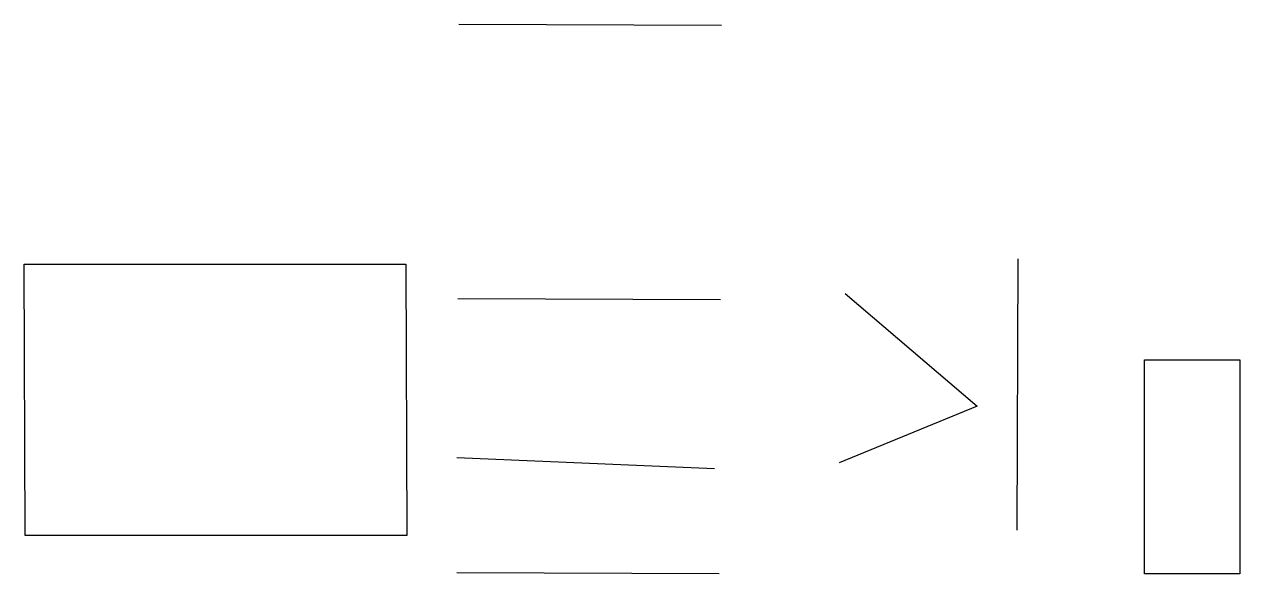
# Model space of a CAD drawing. Header units: millimetres. Extents: x 18 to 461, y 18 to 218.
import ezdxf

# ---------------------------------------------------------------- set-up
doc = ezdxf.new("R2010")
doc.units = ezdxf.units.MM

msp = doc.modelspace()

# ---------------------------------------------------------------- linework, layer by layer
for p, q in [((176.34, 218.48), (272.12, 218.12)), ((176.34, 218.48), (272.12, 218.12)), ((380.17, 132.94), (379.81, 33.91)), ((317.28, 120.29), (365.36, 79.09)), ((175.96, 118.48), (271.74, 118.12)), ((365.36, 79.09), (315.12, 58.48)), ((269.57, 56.32), (175.6, 60.29)), ((175.58, 18.48), (271.36, 18.12)), ((175.58, 18.48), (271.36, 18.12))]:
    msp.add_line(p, q)
for points in [[(17.88, 130.93), (156.97, 130.93), (157.33, 31.9), (18.25, 31.9)], [(426.44, 96.07), (461.14, 96.07), (461.14, 18), (426.44, 18)]]:
    msp.add_lwpolyline(points, close=True)

doc.saveas('drawing.dxf')
